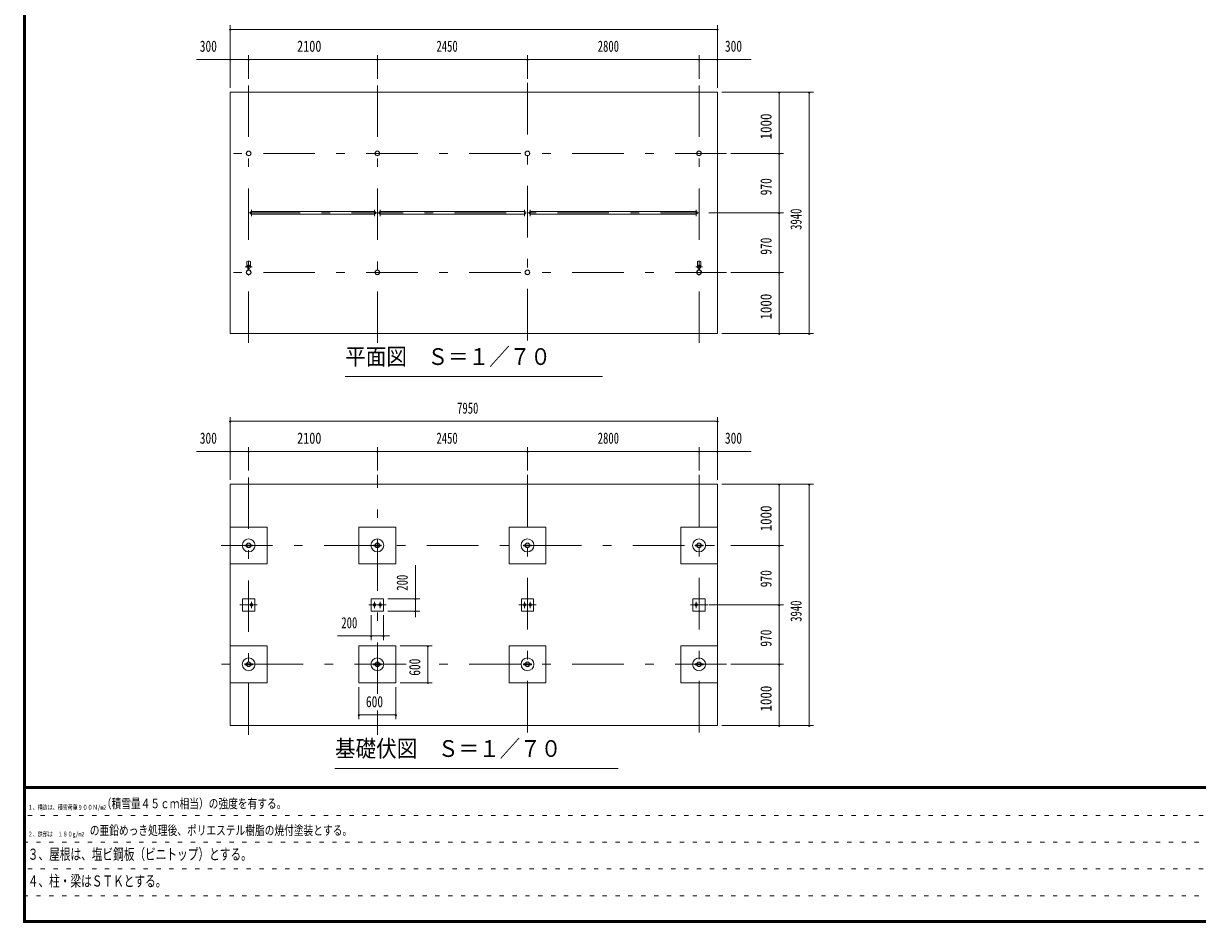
# Model space of a CAD drawing. Units: millimetres, scale not verified. Extents: x -30064 to 30064, y -14150 to 14150.
# Drawn here: x -10116 to 9042, y -14150 to 518 of the extents above; entities that cross this region are included whole.
import ezdxf
from ezdxf.enums import TextEntityAlignment as Align

# ---------------------------------------------------------------- set-up
doc = ezdxf.new("R2010")
doc.units = ezdxf.units.MM
doc.header["$LTSCALE"] = 70
doc.linetypes.add('USER1', pattern=[3, 1, -2])
doc.linetypes.add('USER3', pattern=[24, 12, -5, 2, -5])
doc.layers.add('0-1_0-F', color=7, linetype='Continuous')
for name, color, linetype, lineweight in [('0-2_1-0BOLD', 7, 'Continuous', 18), ('0-3_1-2CENTER', 3, 'USER3', 18), ('0-5_1-5DIM', 3, 'Continuous', 18), ('0-C_F-F', 5, 'Continuous', 18)]:
    doc.layers.add(name, color=color, linetype=linetype, lineweight=lineweight)
doc.styles.add('ＭＳ ゴシック', font='')
doc.styles.get('ＭＳ ゴシック').set_extended_font_data('MS Gothic')

msp = doc.modelspace()

# ---------------------------------------------------------------- linework, layer by layer
at = {"layer": '0-2_1-0BOLD'}
for p, q in [((-4388.27, -2551.11), (-6395.57, -2551.11)), ((-6395.57, -2593.81), (-4388.27, -2593.81)), ((-4295.56, -2551.11), (-1938.27, -2551.11)), ((-1938.27, -2593.81), (-4295.56, -2593.81)), ((-1845.57, -2551.11), (861.73, -2551.11)), ((861.73, -2593.81), (-1845.57, -2593.81)), ((-6469.42, -3442.94), (-6469.42, -3367.42)), ((-6414.42, -3367.42), (-6414.42, -3442.94)), ((880.58, -3367.42), (880.58, -3442.94)), ((935.58, -3442.94), (935.58, -3367.42)), ((-6446.52, -3481.19), (-6446.52, -3502.97)), ((-6444.92, -3504.42), (-6444.92, -3479.79)), ((-6438.92, -3479.79), (-6438.92, -3504.42)), ((-6437.32, -3502.97), (-6437.32, -3481.19)), ((903.48, -3502.97), (903.48, -3481.19)), ((905.08, -3479.79), (905.08, -3504.42)), ((911.08, -3504.42), (911.08, -3479.79)), ((912.68, -3481.19), (912.68, -3502.97)), ((-6479.52, -8003.96), (-6506.92, -8003.96)), ((-6476.67, -7990.96), (-6407.18, -7990.96)), ((-6407.18, -8003.96), (-6476.67, -8003.96)), ((-4379.51, -8003.96), (-4406.92, -8003.96)), ((-4376.67, -7990.96), (-4307.17, -7990.96)), ((-4307.17, -8003.96), (-4376.67, -8003.96)), ((-1929.51, -8003.96), (-1956.92, -8003.96)), ((-1926.67, -7990.96), (-1857.18, -7990.96)), ((-1857.18, -8003.96), (-1926.67, -8003.96)), ((942.83, -7990.96), (873.33, -7990.96)), ((873.33, -8003.96), (942.83, -8003.96)), ((973.08, -7990.96), (945.67, -7990.96)), ((1208.08, -8297.46), (608.08, -8297.46)), ((1208.08, -9637.46), (608.08, -9637.46)), ((-6479.52, -9943.96), (-6506.92, -9943.96)), ((-6476.67, -9930.96), (-6407.18, -9930.96)), ((-6407.18, -9943.96), (-6476.67, -9943.96)), ((-4379.51, -9943.96), (-4406.92, -9943.96)), ((-4376.67, -9930.96), (-4307.17, -9930.96)), ((-4307.17, -9943.96), (-4376.67, -9943.96)), ((-1929.51, -9930.96), (-1956.92, -9930.96)), ((-1857.18, -9930.96), (-1926.67, -9930.96)), ((-1926.67, -9943.96), (-1857.18, -9943.96)), ((870.49, -9930.96), (843.08, -9930.96)), ((942.83, -9930.96), (873.33, -9930.96)), ((873.33, -9943.96), (942.83, -9943.96))]:
    msp.add_line(p, q, dxfattribs=at)
for points in [[(-6741.92, -4542.46), (1208.08, -4542.46), (1208.08, -602.46), (-6741.92, -602.46)], [(-6741.92, -6997.46), (1208.08, -6997.46), (1208.08, -10937.46), (-6741.92, -10937.46)], [(-4641.92, -8297.46), (-4041.92, -8297.46), (-4041.92, -7697.46), (-4641.92, -7697.46)], [(-2191.92, -8297.46), (-1591.92, -8297.46), (-1591.92, -7697.46), (-2191.92, -7697.46)], [(-6541.92, -8867.46), (-6541.92, -9067.46), (-6341.92, -9067.46), (-6341.92, -8867.46)], [(-4441.92, -9067.46), (-4441.92, -8867.46), (-4241.91, -8867.46), (-4241.91, -9067.46)], [(-1991.91, -8867.46), (-1791.92, -8867.46), (-1791.92, -9067.46), (-1991.91, -9067.46)], [(808.08, -9067.46), (808.08, -8867.46), (1008.08, -8867.46), (1008.08, -9067.46)], [(-4641.92, -10237.46), (-4041.92, -10237.46), (-4041.92, -9637.46), (-4641.92, -9637.46)], [(-2191.92, -9637.46), (-1591.92, -9637.46), (-1591.92, -10237.46), (-2191.92, -10237.46)]]:
    msp.add_lwpolyline(points, close=True, dxfattribs=at)
for points in [[(-6741.92, -7697.46), (-6141.92, -7697.46), (-6141.92, -8297.46), (-6741.92, -8297.46)], [(608.08, -8297.46), (608.08, -7697.46), (1208.08, -7697.46)], [(-6506.92, -8003.96), (-6506.92, -7990.96), (-6479.52, -7990.96)], [(-6404.33, -7990.96), (-6376.92, -7990.96), (-6376.92, -8003.96), (-6404.33, -8003.96)], [(-4406.92, -8003.96), (-4406.92, -7990.96), (-4379.51, -7990.96)], [(-4304.33, -7990.96), (-4276.92, -7990.96), (-4276.92, -8003.96), (-4304.33, -8003.96)], [(-1956.92, -8003.96), (-1956.92, -7990.96), (-1929.51, -7990.96)], [(-1854.33, -7990.96), (-1826.92, -7990.96), (-1826.92, -8003.96), (-1854.33, -8003.96)], [(870.49, -7990.96), (843.08, -7990.96), (843.08, -8003.96), (870.49, -8003.96)], [(945.67, -8003.96), (973.08, -8003.96), (973.08, -7990.96)], [(-6741.92, -9637.46), (-6141.92, -9637.46), (-6141.92, -10237.46), (-6741.92, -10237.46)], [(608.08, -9637.46), (608.08, -10237.46), (1208.08, -10237.46)], [(-6506.92, -9943.96), (-6506.92, -9930.96), (-6479.52, -9930.96)], [(-6404.33, -9930.96), (-6376.92, -9930.96), (-6376.92, -9943.96), (-6404.33, -9943.96)], [(-4406.92, -9943.96), (-4406.92, -9930.96), (-4379.51, -9930.96)], [(-4304.33, -9930.96), (-4276.92, -9930.96), (-4276.92, -9943.96), (-4304.33, -9943.96)], [(-1956.92, -9930.96), (-1956.92, -9943.96), (-1929.51, -9943.96)], [(-1854.33, -9943.96), (-1826.92, -9943.96), (-1826.92, -9930.96), (-1854.33, -9930.96)], [(843.08, -9930.96), (843.08, -9943.96), (870.49, -9943.96)], [(945.67, -9943.96), (973.08, -9943.96), (973.08, -9930.96), (945.67, -9930.96)]]:
    msp.add_lwpolyline(points, dxfattribs=at)
for centre, radius in [((-6441.92, -1602.46), 38.15), ((-6441.92, -1602.46), 35.35), ((-4341.92, -1602.46), 38.15), ((-4341.92, -1602.46), 35.35), ((-1891.92, -1602.46), 38.15), ((-1891.92, -1602.46), 35.35), ((908.08, -1602.46), 38.15), ((908.08, -1602.46), 35.35), ((-6441.92, -3452.46), 27.5), ((-6441.92, -3421.11), 2.25), ((908.08, -3452.46), 27.5), ((908.08, -3421.11), 2.25), ((-6441.92, -3542.46), 38.15), ((-6441.92, -3542.46), 35.35), ((-6441.92, -3584.45), 2.25), ((-4341.92, -3542.46), 38.15), ((-4341.92, -3542.46), 35.35), ((-1891.92, -3542.46), 38.15), ((-1891.92, -3542.46), 35.35), ((908.08, -3542.46), 38.15), ((908.08, -3542.46), 35.35), ((908.08, -3584.45), 2.25), ((-6441.92, -7997.46), 105), ((-6441.92, -7997.46), 38.15), ((-6441.92, -7997.46), 35.35), ((-4341.92, -7997.46), 105), ((-4341.92, -7997.46), 38.15), ((-4341.92, -7997.46), 35.35), ((-1891.92, -7997.46), 105), ((-1891.92, -7997.46), 38.15), ((-1891.92, -7997.46), 35.35), ((908.08, -7997.46), 105), ((908.08, -7997.46), 38.15), ((908.08, -7997.46), 35.35), ((-6395.57, -8967.46), 21.35), ((-6395.57, -8967.46), 19.05), ((-4388.27, -8967.46), 21.35), ((-4388.27, -8967.46), 19.05), ((-4295.57, -8967.46), 21.35), ((-4295.57, -8967.46), 19.05), ((-1938.27, -8967.46), 21.35), ((-1938.27, -8967.46), 19.05), ((-1845.56, -8967.46), 21.35), ((-1845.56, -8967.46), 19.05), ((861.73, -8967.46), 21.35), ((861.73, -8967.46), 19.05), ((-6441.92, -9937.46), 105), ((-6441.92, -9937.46), 38.15), ((-6441.92, -9937.46), 35.35), ((-4341.92, -9937.46), 105), ((-4341.92, -9937.46), 38.15), ((-4341.92, -9937.46), 35.35), ((-1891.92, -9937.46), 105), ((-1891.92, -9937.46), 38.15), ((-1891.92, -9937.46), 35.35), ((908.08, -9937.46), 105), ((908.08, -9937.46), 38.15), ((908.08, -9937.46), 35.35)]:
    msp.add_circle(centre, radius, dxfattribs=at)
for centre, radius, start, end in [((-6395.57, -2572.46), 21.35, 90, 270), ((-4388.27, -2572.46), 21.35, 270, 90), ((-4295.56, -2572.46), 21.35, 90, 270), ((-1938.27, -2572.46), 21.35, 270, 90), ((-1845.57, -2572.46), 21.35, 90, 270), ((861.73, -2572.46), 21.35, 270, 90), ((-6441.92, -3452.46), 29.1, 95.93016, 260.90512), ((-6441.92, -3402.91), 44.9, 52.23546, 127.76454), ((-6441.92, -3469.86), 44.9, 109.58864, 127.76454), ((-6441.92, -3421.11), 3.85, 321.34222, 270), ((-6441.92, -3452.46), 29.1, 279.09488, 90), ((-6441.92, -3469.86), 44.9, 52.23546, 70.41136), ((908.08, -3452.46), 29.1, 95.93016, 260.90512), ((908.08, -3402.91), 44.9, 52.23546, 127.76454), ((908.08, -3469.86), 44.9, 109.58864, 127.76454), ((908.08, -3421.11), 3.85, 321.34222, 270), ((908.08, -3452.46), 29.1, 279.09488, 90), ((908.08, -3469.86), 44.9, 52.23546, 70.41136), ((-6441.92, -3542.46), 39.75, 96.64514, 265.61671), ((-6441.92, -3584.45), 3.85, 90, 37.90752), ((-6441.92, -3542.46), 39.75, 270, 83.35486), ((908.08, -3542.46), 39.75, 96.64514, 265.61671), ((908.08, -3584.45), 3.85, 90, 37.90752), ((908.08, -3542.46), 39.75, 270, 83.35486)]:
    msp.add_arc(centre, radius, start, end, dxfattribs=at)
at = {"layer": '0-3_1-2CENTER'}
for p, q in [((-6441.92, -4692.46), (-6441.92, -452.46)), ((-4341.92, -4692.46), (-4341.92, -452.46)), ((-1891.92, -452.46), (-1891.92, -4692.46)), ((908.08, -4692.46), (908.08, -452.46)), ((1358.08, -1602.46), (-6891.92, -1602.46)), ((-6441.92, -2572.46), (908.08, -2572.46)), ((-6395.57, -2521.11), (-6395.57, -2623.81)), ((-4388.27, -2623.81), (-4388.27, -2521.11)), ((-4295.56, -2521.11), (-4295.56, -2623.81)), ((-1938.27, -2521.11), (-1938.27, -2623.81)), ((-1845.57, -2623.81), (-1845.57, -2521.11)), ((861.73, -2623.81), (861.73, -2521.11)), ((1358.08, -3542.46), (-6891.92, -3542.46)), ((-6496.92, -3452.46), (-6386.92, -3452.46)), ((-6431.16, -3492.13), (-6452.68, -3492.13)), ((853.08, -3452.46), (963.08, -3452.46)), ((918.84, -3492.13), (897.32, -3492.13)), ((-6441.92, -11087.46), (-6441.92, -6847.46)), ((-4341.92, -10419.59), (-4341.92, -6847.46)), ((-1891.92, -6847.46), (-1891.92, -11087.46)), ((908.08, -6847.46), (908.08, -11087.46)), ((-6891.92, -7997.46), (1358.08, -7997.46)), ((-6583.34, -8967.46), (-6300.5, -8967.46)), ((-6395.57, -9018.81), (-6395.57, -8916.11)), ((-4200.5, -8967.46), (-4483.34, -8967.46)), ((-4388.27, -9018.81), (-4388.27, -8916.11)), ((-4295.57, -8916.11), (-4295.57, -9018.81)), ((-1750.49, -8967.46), (-2033.34, -8967.46)), ((-1938.27, -9018.81), (-1938.27, -8916.11)), ((-1845.56, -8916.11), (-1845.56, -9018.81)), ((1049.5, -8967.46), (766.66, -8967.46)), ((861.73, -9018.81), (861.73, -8916.11)), ((-3874.35, -9937.46), (-6891.92, -9937.46)), ((1358.08, -9937.46), (-3586.92, -9937.46)), ((-4341.92, -10692.46), (-4341.92, -11087.46))]:
    msp.add_line(p, q, dxfattribs=at)
at = {"layer": '0-5_1-5DIM'}
for p, q in [((-6727.91, 422.54), (-6755.91, 422.54)), ((-6741.92, -532.46), (-6741.92, 492.54)), ((-6741.92, 422.54), (1208.08, 422.54)), ((1222.08, 422.54), (1194.08, 422.54)), ((1208.08, -532.46), (1208.08, 492.54)), ((-6441.92, -382.46), (-6441.92, 2.55)), ((-4341.92, -382.46), (-4341.92, 2.55)), ((-1891.92, 2.55), (-1891.92, -382.46)), ((908.08, -382.46), (908.08, 2.55)), ((-6741.92, -67.46), (-7291.42, -67.46)), ((-6727.91, -67.45), (-6755.91, -67.45)), ((-6741.92, -67.45), (-6441.92, -67.45)), ((-6427.92, -67.45), (-6455.92, -67.45)), ((-6441.92, -67.45), (-4341.92, -67.45)), ((-4327.92, -67.45), (-4355.92, -67.45)), ((-4341.92, -67.45), (-1891.92, -67.45)), ((-1877.92, -67.45), (-1905.92, -67.45)), ((-1891.92, -67.45), (908.08, -67.45)), ((922.08, -67.45), (894.08, -67.45)), ((908.08, -67.45), (1208.08, -67.45)), ((1222.08, -67.45), (1194.08, -67.45)), ((1208.08, -67.46), (1757.58, -67.46)), ((1278.08, -602.46), (2775.07, -602.46)), ((2229.08, -602.46), (2201.08, -602.46)), ((2215.08, -1602.46), (2215.08, -602.46)), ((2719.08, -602.46), (2691.08, -602.46)), ((2705.07, -4542.46), (2705.07, -602.46)), ((2285.08, -1602.46), (1428.08, -1602.46)), ((2229.08, -1602.46), (2201.08, -1602.46)), ((2215.08, -2572.46), (2215.08, -1602.46)), ((1066.47, -2572.46), (2285.08, -2572.46)), ((2229.08, -2572.46), (2201.08, -2572.46)), ((2215.08, -3542.46), (2215.08, -2572.46)), ((2285.08, -3542.46), (1428.08, -3542.46)), ((2229.08, -3542.46), (2201.08, -3542.46)), ((2215.08, -4542.46), (2215.08, -3542.46)), ((1278.08, -4542.46), (2775.07, -4542.46)), ((2229.08, -4542.46), (2201.08, -4542.46)), ((2719.08, -4542.46), (2691.08, -4542.46)), ((-4866.93, -5242.46), (-666.93, -5242.46)), ((-6741.92, -6927.46), (-6741.92, -5902.46)), ((1208.08, -6927.46), (1208.08, -5902.46)), ((-6727.91, -5972.46), (-6755.91, -5972.46)), ((-6741.92, -5972.46), (1208.08, -5972.46)), ((1222.08, -5972.46), (1194.08, -5972.46)), ((-6741.92, -6462.46), (-7291.42, -6462.46)), ((-6727.91, -6462.46), (-6755.91, -6462.46)), ((-6741.92, -6462.46), (-6441.92, -6462.46)), ((-6427.92, -6462.46), (-6455.92, -6462.46)), ((-6441.92, -6777.46), (-6441.92, -6392.46)), ((-6441.92, -6462.46), (-4341.92, -6462.46)), ((-4327.92, -6462.46), (-4355.92, -6462.46)), ((-4341.92, -6777.46), (-4341.92, -6392.46)), ((-4341.92, -6462.46), (-1891.92, -6462.46)), ((-1877.92, -6462.46), (-1905.92, -6462.46)), ((-1891.92, -6392.46), (-1891.92, -6777.46)), ((-1891.92, -6462.46), (908.08, -6462.46)), ((922.08, -6462.46), (894.08, -6462.46)), ((908.08, -6392.46), (908.08, -6777.46)), ((908.08, -6462.46), (1208.08, -6462.46)), ((1222.08, -6462.46), (1194.08, -6462.46)), ((1208.08, -6462.46), (1757.58, -6462.46)), ((2775.07, -6997.46), (1278.08, -6997.46)), ((2229.08, -6997.46), (2201.08, -6997.46)), ((2215.08, -7997.46), (2215.08, -6997.46)), ((2719.08, -6997.46), (2691.08, -6997.46)), ((2705.07, -10937.46), (2705.07, -6997.46)), ((1428.08, -7997.46), (2285.08, -7997.46)), ((2229.08, -7997.46), (2201.08, -7997.46)), ((2215.08, -8967.46), (2215.08, -7997.46)), ((-3721.34, -8867.46), (-3721.34, -8317.96)), ((-4171.91, -8867.46), (-3651.34, -8867.46)), ((-3707.34, -8867.46), (-3735.34, -8867.46)), ((-3721.34, -9067.46), (-3721.34, -8867.46)), ((2285.08, -8967.46), (1066.47, -8967.46)), ((2229.08, -8967.46), (2201.08, -8967.46)), ((2215.08, -9937.46), (2215.08, -8967.46)), ((-4441.92, -9544.53), (-4441.92, -9137.46)), ((-4241.91, -9137.46), (-4241.91, -9544.53)), ((-3651.34, -9067.46), (-4171.91, -9067.46)), ((-3707.34, -9067.46), (-3735.34, -9067.46)), ((-3721.34, -9067.46), (-3721.34, -9167.46)), ((-4441.92, -9474.53), (-4991.42, -9474.53)), ((-4427.92, -9474.53), (-4455.92, -9474.53)), ((-4441.92, -9474.53), (-4241.91, -9474.53)), ((-4227.91, -9474.53), (-4255.91, -9474.53)), ((-4241.91, -9474.53), (-4141.91, -9474.53)), ((-3971.92, -9637.46), (-3446.92, -9637.46)), ((-3502.92, -9637.46), (-3530.92, -9637.46)), ((-3516.92, -10237.46), (-3516.92, -9637.46)), ((2285.08, -9937.46), (1428.08, -9937.46)), ((2229.08, -9937.46), (2201.08, -9937.46)), ((2215.08, -10937.46), (2215.08, -9937.46)), ((-4641.92, -10832.46), (-4641.92, -10307.46)), ((-4041.92, -10307.46), (-4041.92, -10832.46)), ((-3446.92, -10237.46), (-3971.92, -10237.46)), ((-3502.92, -10237.46), (-3530.92, -10237.46)), ((-4627.91, -10762.46), (-4655.91, -10762.46)), ((-4641.92, -10762.46), (-4041.92, -10762.46)), ((-4027.92, -10762.46), (-4055.92, -10762.46)), ((1278.08, -10937.46), (2775.07, -10937.46)), ((2229.08, -10937.46), (2201.08, -10937.46)), ((2719.08, -10937.46), (2691.08, -10937.46)), ((-413.06, -11637.46), (-5033.06, -11637.46))]:
    msp.add_line(p, q, dxfattribs=at)
for centre in [(-6741.91, 422.54), (1208.08, 422.54), (-6741.91, -67.45), (-6441.92, -67.45), (-4341.92, -67.45), (-1891.92, -67.45), (908.08, -67.45), (1208.08, -67.45), (2215.08, -602.46), (2705.08, -602.46), (2215.08, -1602.46), (2215.08, -2572.46), (2215.08, -3542.46), (2215.08, -4542.46), (2705.08, -4542.46), (-6741.91, -5972.46), (1208.08, -5972.46), (-6741.91, -6462.46), (-6441.92, -6462.46), (-4341.92, -6462.46), (-1891.92, -6462.46), (908.08, -6462.46), (1208.08, -6462.46), (2215.08, -6997.46), (2705.08, -6997.46), (2215.08, -7997.46), (-3721.34, -8867.46), (2215.08, -8967.46), (-3721.34, -9067.46), (-4441.92, -9474.53), (-4241.91, -9474.53), (-3516.92, -9637.46), (2215.08, -9937.46), (-3516.92, -10237.46), (-4641.91, -10762.46), (-4041.92, -10762.46), (2215.08, -10937.46), (2705.08, -10937.46)]:
    msp.add_arc(centre, 14, 180, 0, dxfattribs=at)
at = {"layer": '0-C_F-F'}
for p, q in [((30028.62, -11931), (-10081.38, -11931)), ((-10081.38, -11934.5), (30028.62, -11934.5)), ((30028.62, -11938), (-10081.38, -11938)), ((-10081.38, -11941.5), (30028.62, -11941.5)), ((30028.62, -11945), (-10081.38, -11945)), ((-10081.38, -11948.5), (30028.62, -11948.5)), ((30028.62, -11952), (-10081.38, -11952)), ((-10081.38, -11955.5), (30028.62, -11955.5)), ((30028.62, -11959), (-10081.38, -11959)), ((-10081.38, -11962.5), (30028.62, -11962.5)), ((30028.62, -11966), (-10081.38, -11966))]:
    msp.add_line(p, q, dxfattribs=at)
at = {"layer": '0-C_F-F', "color": 6, "linetype": 'USER1'}
for p, q in [((15433.62, -12402.8), (-10116.38, -12402.8)), ((-10116.38, -12839.6), (15433.62, -12839.6)), ((15433.62, -13276.4), (-10116.38, -13276.4)), ((-10116.38, -13713.2), (11922.43, -13713.2))]:
    msp.add_line(p, q, dxfattribs=at)
at = {"layer": '0-C_F-F'}
for points in [[(30063.62, -14150), (-10116.38, -14150), (-10116.38, 13990), (30063.62, 13990)], [(30060.12, -14146.5), (-10112.88, -14146.5), (-10112.88, 13986.5), (30060.12, 13986.5)], [(30056.62, -14143), (30056.62, 13983), (-10109.38, 13983), (-10109.38, -14143)], [(30053.12, -14139.5), (30053.12, 13979.5), (-10105.88, 13979.5), (-10105.88, -14139.5)], [(30049.62, -14136), (30049.62, 13976), (-10102.38, 13976), (-10102.38, -14136)], [(30046.12, -14132.5), (-10098.88, -14132.5), (-10098.88, 13972.5), (30046.12, 13972.5)], [(30042.62, -14129), (30042.62, 13969), (-10095.38, 13969), (-10095.38, -14129)], [(30039.12, -14125.5), (30039.12, 13965.5), (-10091.88, 13965.5), (-10091.88, -14125.5)], [(30035.62, -14122), (30035.62, 13962), (-10088.38, 13962), (-10088.38, -14122)], [(30032.12, -14118.5), (30032.12, 13958.5), (-10084.88, 13958.5), (-10084.88, -14118.5)], [(30028.62, -14115), (30028.62, 13955), (-10081.38, 13955), (-10081.38, -14115)]]:
    msp.add_lwpolyline(points, close=True, dxfattribs=at)

# ---------------------------------------------------------------- texts
at = {"layer": '0-1_0-F', "style": 'ＭＳ ゴシック'}
for s, height, width, p in [('１、構造は、積雪荷重９００Ｎ/m2', 77.49, 0.75, (-10046.38, -12332.8)), ('（積雪量４５ｃｍ相当）の強度を有する。', 155, 0.75, (-8838.9, -12332.8)), ('\u3000の亜鉛めっき処理後、ポリエステル樹脂の焼付塗装とする。', 155, 0.75, (-9192.94, -12769.6)), ('２、鉄部は\u3000１８０g/m2', 77.49, 0.75, (-10046.38, -12769.6)), ('３、屋根は、塩ビ鋼板（ビニトップ）とする。', 182.3, 0.7, (-10046.38, -13181.53)), ('４、柱・梁はＳＴＫとする。', 182.3, 0.7, (-10046.38, -13618.33))]:
    msp.add_text(s, height=height, dxfattribs=dict(at, width=width)).set_placement(p, align=Align.BOTTOM_LEFT)
at = {"layer": '0-5_1-5DIM', "color": 7, "style": 'ＭＳ ゴシック'}
for s, height, width, p in [('300', 182.3, 0.75, (-7239.41, 2.55)), ('2100', 182.3, 0.8, (-5651.46, 2.55)), ('2450', 182.3, 0.7, (-3377.33, 2.55)), ('2800', 182.3, 0.7, (-745.7, 2.55)), ('300', 182.3, 0.75, (1330.09, 2.54)), ('平面図\u3000Ｓ＝１／７０', 273.5, 0.9, (-4866.93, -5135.15)), ('7950', 182.3, 0.7, (-3040.39, -5902.46)), ('300', 182.3, 0.75, (-7239.41, -6392.46)), ('2100', 182.3, 0.8, (-5651.46, -6392.46)), ('2450', 182.3, 0.7, (-3377.33, -6392.46)), ('2800', 182.3, 0.7, (-745.7, -6392.46)), ('300', 182.3, 0.75, (1330.09, -6392.46)), ('200', 182.3, 0.7, (-4929.83, -9404.53)), ('600', 182.3, 0.75, (-4527.92, -10692.46)), ('基礎伏図\u3000Ｓ＝１／７０', 273.5, 0.9, (-5033.06, -11530.15))]:
    msp.add_text(s, height=height, dxfattribs=dict(at, width=width)).set_placement(p, align=Align.BOTTOM_LEFT)
for s, width, p in [('1000', 0.85, (2145.08, -1372.38)), ('970', 0.75, (2145.08, -2284.61)), ('3940', 0.7, (2635.08, -2848.97)), ('970', 0.75, (2145.08, -3254.61)), ('1000', 0.85, (2145.08, -4312.38)), ('1000', 0.85, (2145.08, -7767.39)), ('970', 0.75, (2145.08, -8679.61)), ('200', 0.7, (-3791.34, -8735.88)), ('3940', 0.7, (2635.08, -9243.98)), ('970', 0.75, (2145.08, -9649.61)), ('600', 0.75, (-3586.92, -10123.46)), ('1000', 0.85, (2145.08, -10707.39))]:
    msp.add_text(s, height=182.3, rotation=90, dxfattribs=dict(at, width=width)).set_placement(p, align=Align.BOTTOM_LEFT)

doc.saveas('drawing.dxf')
